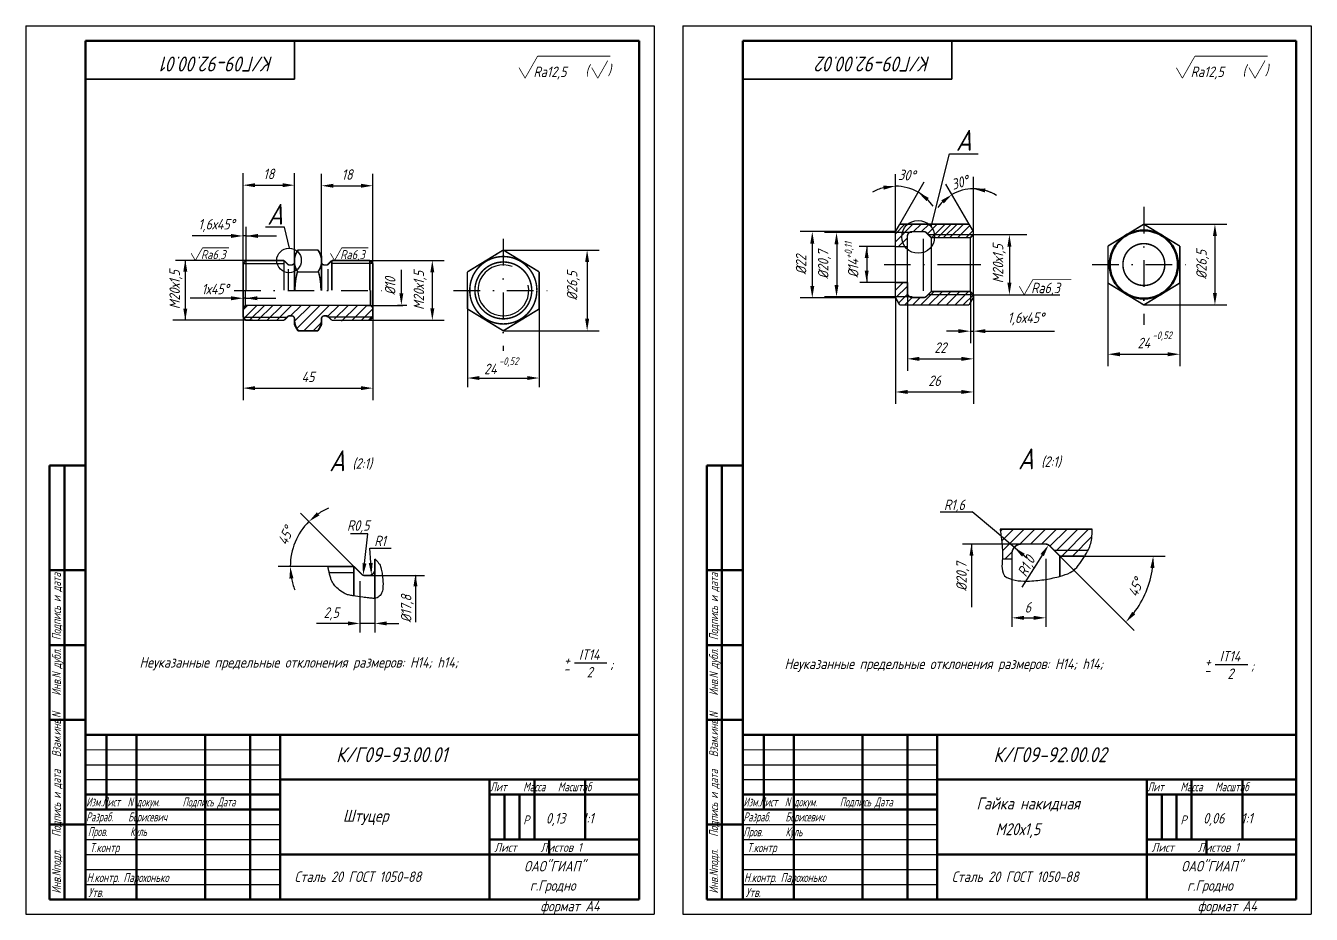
# Model space of a CAD drawing. Header units: inches. Extents: x 1474 to 3411, y 1027 to 1867.
# Drawn here: x 2091.1 to 2520.8, y 1072.8 to 1369.8 of the extents above; entities that cross this region are included whole.
import ezdxf

# ---------------------------------------------------------------- set-up
doc = ezdxf.new("R2010")
doc.units = ezdxf.units.IN
doc.header["$LTSCALE"] = 0.7
doc.header["$MEASUREMENT"] = 0
doc.linetypes.add('DASHDOT', pattern=[25.4, 12.7, -6.35, 0, -6.35])
doc.styles.add('ROMANC', font='romanc', dxfattribs={"width": 0.8, "oblique": 15, "height": 3.5})
doc.styles.get("Standard").update_dxf_attribs({"font": 'romand.shx', "width": 0.8, "oblique": 15, "height": 3.5})
doc.dimstyles.get("Standard").update_dxf_attribs({"dimtxt": 3.5, "dimasz": 4, "dimexe": 4, "dimexo": 0, "dimgap": 2, "dimtad": 1, "dimdec": 0, "dimdsep": 46, "dimtxsty": 'Standard', "dimcen": 0.09, "dimadec": 0, "dimazin": 0, "dimtfac": 1, "dimtdec": 0, "dimtmove": 0, "dimatfit": 3, "dimfxl": 0.18, "dimtolj": 1, "dimtzin": 0, "dimlwd": 25, "dimlwe": 25, "dimarcsym": 0})

# ---------------------------------------------------------------- blocks, each defined once
blk = doc.blocks.new('*D101')
at = {"color": 0, "lineweight": 25, "transparency": 16777216}
for p, q in [((2436.72, 1192.55), (2461.62, 1167.64)), ((2445.07, 1192.55), (2471.93, 1192.55))]:
    blk.add_line(p, q, dxfattribs=at)
blk.add_arc((2436.72, 1192.55), 31.22, 322.3469, 352.6531, dxfattribs=at)
for points in [[(2467.01, 1188.6), (2468.34, 1188.51), (2467.93, 1192.55)], [(2461.93, 1173.04), (2460.93, 1173.92), (2458.79, 1170.47)]]:
    blk.add_solid(points, dxfattribs=at)
at = {"layer": 'DEFPOINTS', "color": 0, "lineweight": 25, "transparency": 16777216}
for p in [(2433.3, 1195.96), (2436.72, 1192.55), (2436.72, 1192.55), (2445.07, 1192.55), (2463.75, 1176.94)]:
    blk.add_point(p, dxfattribs=at)
at = {"color": 0, "lineweight": 25, "transparency": 16777216, "insert": (2462.09, 1182.03), "char_height": 3.5, "attachment_point": 5, "rotation": 67.5}
blk.add_mtext('\\A1;45°', dxfattribs=at)
blk = doc.blocks.new('*D102')
at = {"color": 0, "lineweight": 25, "transparency": 16777216}
for p, q in [((2385.76, 1283.97), (2385.76, 1254.45)), ((2407.83, 1279.87), (2407.83, 1254.45)), ((2389.76, 1258.45), (2403.83, 1258.45))]:
    blk.add_line(p, q, dxfattribs=at)
for points in [[(2389.76, 1259.12), (2389.76, 1257.78), (2385.76, 1258.45)], [(2403.83, 1259.12), (2403.83, 1257.78), (2407.83, 1258.45)]]:
    blk.add_solid(points, dxfattribs=at)
at = {"layer": 'DEFPOINTS', "color": 0, "lineweight": 25, "transparency": 16777216}
for p in [(2385.76, 1283.97), (2407.83, 1279.87), (2407.83, 1258.45)]:
    blk.add_point(p, dxfattribs=at)
at = {"color": 0, "lineweight": 25, "transparency": 16777216, "insert": (2396.8, 1262.2), "char_height": 3.5, "attachment_point": 5}
blk.add_mtext('\\A1;22', dxfattribs=at)
blk = doc.blocks.new('*D103')
at = {"color": 0, "lineweight": 25, "transparency": 16777216}
for p, q in [((2381.85, 1278.82), (2381.85, 1243.38)), ((2407.83, 1278.97), (2407.83, 1243.38)), ((2385.85, 1247.38), (2403.83, 1247.38))]:
    blk.add_line(p, q, dxfattribs=at)
for points in [[(2385.85, 1248.05), (2385.85, 1246.72), (2381.85, 1247.38)], [(2403.83, 1248.05), (2403.83, 1246.72), (2407.83, 1247.38)]]:
    blk.add_solid(points, dxfattribs=at)
at = {"layer": 'DEFPOINTS', "color": 0, "lineweight": 25, "transparency": 16777216}
for p in [(2381.85, 1278.82), (2407.83, 1278.97), (2407.83, 1247.38)]:
    blk.add_point(p, dxfattribs=at)
at = {"color": 0, "lineweight": 25, "transparency": 16777216, "insert": (2394.84, 1251.13), "char_height": 3.5, "attachment_point": 5}
blk.add_mtext('\\A1;26', dxfattribs=at)
blk = doc.blocks.new('*D104')
at = {"color": 0, "lineweight": 25, "transparency": 16777216}
for p, q in [((2381.76, 1300.97), (2349.99, 1300.97)), ((2353.99, 1296.97), (2353.99, 1282.82)), ((2381.85, 1278.82), (2349.99, 1278.82))]:
    blk.add_line(p, q, dxfattribs=at)
for points in [[(2353.32, 1296.97), (2354.66, 1296.97), (2353.99, 1300.97)], [(2353.32, 1282.82), (2354.66, 1282.82), (2353.99, 1278.82)]]:
    blk.add_solid(points, dxfattribs=at)
at = {"layer": 'DEFPOINTS', "color": 0, "lineweight": 25, "transparency": 16777216}
for p in [(2381.76, 1300.97), (2353.99, 1278.82), (2381.85, 1278.82)]:
    blk.add_point(p, dxfattribs=at)
at = {"color": 0, "lineweight": 25, "transparency": 16777216, "insert": (2350.24, 1289.9), "char_height": 3.5, "attachment_point": 5, "rotation": 90}
blk.add_mtext('\\A1;%%C22', dxfattribs=at)
blk = doc.blocks.new('*D100')
at = {"color": 0, "lineweight": 25, "transparency": 16777216}
for p, q in [((2200.77, 1189.06), (2182.91, 1206.92)), ((2192.09, 1189.06), (2175.51, 1189.06))]:
    blk.add_line(p, q, dxfattribs=at)
for start, end in [(113.4062, 124.2031), (135, 180), (190.7969, 201.5938)]:
    blk.add_arc((2200.77, 1189.06), 21.26, start, end, dxfattribs=at)
for points in [[(2189.25, 1206.12), (2188.4, 1207.15), (2185.74, 1204.09)], [(2179.23, 1185.01), (2180.55, 1185.14), (2179.51, 1189.06)]]:
    blk.add_solid(points, dxfattribs=at)
at = {"layer": 'DEFPOINTS', "color": 0, "lineweight": 25, "transparency": 16777216}
for p in [(2180.24, 1194.56), (2192.09, 1189.06), (2200.77, 1189.06), (2200.77, 1189.06), (2203.48, 1186.35)]:
    blk.add_point(p, dxfattribs=at)
at = {"color": 0, "transparency": 16777216, "insert": (2177.97, 1199.33), "char_height": 3.5, "attachment_point": 5, "rotation": 65.7474}
blk.add_mtext('\\A1;45%%D', dxfattribs=at)
blk = doc.blocks.new('*D105')
at = {"color": 0, "lineweight": 25, "transparency": 16777216}
for p, q in [((2163.73, 1290.33), (2163.73, 1320.5)), ((2180.93, 1290.48), (2180.93, 1320.5)), ((2167.73, 1316.5), (2176.93, 1316.5))]:
    blk.add_line(p, q, dxfattribs=at)
for points in [[(2167.73, 1317.16), (2167.73, 1315.83), (2163.73, 1316.5)], [(2176.93, 1317.16), (2176.93, 1315.83), (2180.93, 1316.5)]]:
    blk.add_solid(points, dxfattribs=at)
at = {"layer": 'DEFPOINTS', "color": 0, "lineweight": 25, "transparency": 16777216}
for p in [(2180.93, 1316.5), (2163.73, 1290.33), (2180.93, 1290.48)]:
    blk.add_point(p, dxfattribs=at)
at = {"color": 0, "lineweight": 25, "transparency": 16777216, "insert": (2172.33, 1320.25), "char_height": 3.5, "attachment_point": 5}
blk.add_mtext('\\A1;18', dxfattribs=at)
blk = doc.blocks.new('*D127')
at = {"color": 0, "lineweight": 25, "transparency": 16777216}
for p, q in [((2163.74, 1272.33), (2163.74, 1244.67)), ((2207.12, 1272.86), (2207.12, 1244.67)), ((2167.74, 1248.67), (2203.12, 1248.67))]:
    blk.add_line(p, q, dxfattribs=at)
for points in [[(2167.74, 1249.33), (2167.74, 1248), (2163.74, 1248.67)], [(2203.12, 1249.33), (2203.12, 1248), (2207.12, 1248.67)]]:
    blk.add_solid(points, dxfattribs=at)
at = {"layer": 'DEFPOINTS', "color": 0, "lineweight": 25, "transparency": 16777216}
for p in [(2163.74, 1272.33), (2207.12, 1272.86), (2207.12, 1248.67)]:
    blk.add_point(p, dxfattribs=at)
at = {"color": 0, "lineweight": 25, "transparency": 16777216, "insert": (2185.43, 1252.42), "char_height": 3.5, "attachment_point": 5}
blk.add_mtext('\\A1;45', dxfattribs=at)
blk = doc.blocks.new('*D128')
at = {"color": 0, "lineweight": 25, "transparency": 16777216}
for p, q in [((2189.93, 1292.92), (2189.93, 1320.31)), ((2207.12, 1290.35), (2207.12, 1320.31)), ((2193.93, 1316.31), (2203.12, 1316.31))]:
    blk.add_line(p, q, dxfattribs=at)
for points in [[(2193.93, 1316.98), (2193.93, 1315.65), (2189.93, 1316.31)], [(2203.12, 1316.98), (2203.12, 1315.65), (2207.12, 1316.31)]]:
    blk.add_solid(points, dxfattribs=at)
at = {"layer": 'DEFPOINTS', "color": 0, "lineweight": 25, "transparency": 16777216}
for p in [(2207.12, 1316.31), (2189.93, 1292.92), (2207.12, 1290.35)]:
    blk.add_point(p, dxfattribs=at)
at = {"color": 0, "lineweight": 25, "transparency": 16777216, "insert": (2198.52, 1320.06), "char_height": 3.5, "attachment_point": 5}
blk.add_mtext('\\A1;18', dxfattribs=at)
blk = doc.blocks.new('*D129')
at = {"color": 0, "lineweight": 25, "transparency": 16777216}
for p, q in [((2206.15, 1291.33), (2230.99, 1291.33)), ((2226.99, 1287.33), (2226.99, 1275.33)), ((2205.6, 1271.33), (2230.99, 1271.33))]:
    blk.add_line(p, q, dxfattribs=at)
for points in [[(2226.32, 1287.33), (2227.66, 1287.33), (2226.99, 1291.33)], [(2226.32, 1275.33), (2227.66, 1275.33), (2226.99, 1271.33)]]:
    blk.add_solid(points, dxfattribs=at)
at = {"layer": 'DEFPOINTS', "color": 0, "lineweight": 25, "transparency": 16777216}
for p in [(2206.15, 1291.33), (2205.6, 1271.33), (2226.99, 1271.33)]:
    blk.add_point(p, dxfattribs=at)
at = {"color": 0, "lineweight": 25, "transparency": 16777216, "insert": (2222.91, 1281.33), "char_height": 3.5, "attachment_point": 5, "rotation": 90}
blk.add_mtext('\\A1;М20х1,5', dxfattribs=at)

msp = doc.modelspace()

# ---------------------------------------------------------------- linework, layer by layer
for p, q in [((2091.09, 1369.8), (2091.09, 1072.8)), ((2091.09, 1369.8), (2301.09, 1369.8)), ((2301.09, 1369.8), (2301.09, 1072.8)), ((2310.77, 1369.8), (2310.77, 1072.8)), ((2310.77, 1369.8), (2520.77, 1369.8)), ((2520.77, 1369.8), (2520.77, 1072.8)), ((2393.71, 1302.55), (2399.81, 1326.96)), ((2399.81, 1326.96), (2409.41, 1326.96)), ((2177.54, 1302.52), (2171.27, 1302.52)), ((2179.3, 1295.47), (2177.54, 1302.52)), ((2392.76, 1299.97), (2395.67, 1299.97)), ((2392.76, 1299.97), (2403.74, 1299.97)), ((2393.76, 1298.97), (2403.74, 1298.97)), ((2403.74, 1299.97), (2407.83, 1299.97)), ((2163.73, 1290.35), (2163.73, 1272.34)), ((2163.73, 1290.35), (2163.73, 1272.34)), ((2163.73, 1290.33), (2169.48, 1290.33)), ((2163.73, 1290.33), (2177.43, 1290.33)), ((2178.43, 1290.33), (2178.43, 1290.29)), ((2180.93, 1292.92), (2180.93, 1281.33)), ((2189.93, 1281.33), (2189.93, 1292.92)), ((2192.43, 1290.33), (2192.43, 1290.29)), ((2207.12, 1290.33), (2193.43, 1290.33)), ((2207.12, 1290.33), (2201.37, 1290.33)), ((2207.12, 1290.35), (2207.12, 1272.34)), ((2207.12, 1290.35), (2207.12, 1272.34)), ((2178.76, 1288.4), (2178.76, 1281.33)), ((2192.09, 1288.4), (2192.09, 1281.33)), ((2393.76, 1280.97), (2403.74, 1280.97)), ((2392.76, 1279.97), (2395.67, 1279.97)), ((2392.76, 1279.97), (2401.33, 1279.97)), ((2392.76, 1279.97), (2403.74, 1279.97)), ((2403.74, 1279.97), (2407.4, 1279.97)), ((2163.74, 1272.33), (2169.48, 1272.33)), ((2164.52, 1272.33), (2178.43, 1272.33)), ((2206.33, 1272.33), (2192.43, 1272.33)), ((2207.11, 1272.33), (2201.37, 1272.33)), ((2180.93, 1271.54), (2180.93, 1271.83)), ((2189.93, 1271.54), (2189.93, 1271.83)), ((2189.93, 1269.74), (2189.93, 1271.54)), ((2396.69, 1207.34), (2407.48, 1207.34)), ((2205.49, 1199.94), (2199.66, 1199.94)), ((2204.32, 1190.1), (2205.49, 1199.94)), ((2206.41, 1190.25), (2206.13, 1195.13)), ((2206.13, 1195.13), (2213.23, 1195.13)), ((2434.72, 1194.55), (2446.19, 1194.55)), ((2434.72, 1194.55), (2446.19, 1194.55)), ((2432.06, 1191.63), (2432.06, 1184.71)), ((2436.72, 1192.55), (2445.07, 1192.55)), ((2192.51, 1187.06), (2200.77, 1187.06)), ((2202.77, 1187.06), (2202.77, 1186.97)), ((2202.77, 1184.1), (2202.77, 1178.91)), ((2091.09, 1072.8), (2301.09, 1072.8)), ((2310.77, 1072.8), (2520.77, 1072.8))]:
    msp.add_line(p, q)
at = {"lineweight": 50}
for p, q in [((2111.09, 1364.8), (2111.09, 1077.8)), ((2111.09, 1364.8), (2296.09, 1364.8)), ((2296.09, 1364.8), (2296.09, 1077.8)), ((2330.77, 1364.8), (2330.77, 1077.8)), ((2330.77, 1364.8), (2515.77, 1364.8)), ((2515.77, 1364.8), (2515.77, 1077.8)), ((2099.09, 1222.8), (2099.09, 1077.8)), ((2099.09, 1222.8), (2111.09, 1222.8)), ((2104.09, 1222.8), (2104.09, 1077.8)), ((2318.77, 1222.8), (2318.77, 1077.8)), ((2318.77, 1222.8), (2330.77, 1222.8)), ((2323.77, 1222.8), (2323.77, 1077.8)), ((2099.09, 1187.8), (2111.09, 1187.8)), ((2318.77, 1187.8), (2330.77, 1187.8)), ((2099.09, 1162.8), (2111.09, 1162.8)), ((2318.77, 1162.8), (2330.77, 1162.8)), ((2099.09, 1137.8), (2111.09, 1137.8)), ((2318.77, 1137.8), (2330.77, 1137.8)), ((2111.09, 1132.8), (2296.09, 1132.8)), ((2118.09, 1132.8), (2118.09, 1107.8)), ((2128.09, 1132.8), (2128.09, 1077.8)), ((2151.09, 1132.8), (2151.09, 1077.8)), ((2166.09, 1132.8), (2166.09, 1077.8)), ((2176.09, 1132.8), (2176.09, 1077.8)), ((2330.77, 1132.8), (2515.77, 1132.8)), ((2337.77, 1132.8), (2337.77, 1107.8)), ((2347.77, 1132.8), (2347.77, 1077.8)), ((2370.77, 1132.8), (2370.77, 1077.8)), ((2385.77, 1132.8), (2385.77, 1077.8)), ((2395.77, 1132.8), (2395.77, 1077.8)), ((2246.09, 1117.8), (2246.09, 1077.8)), ((2261.09, 1117.8), (2261.09, 1097.8)), ((2278.09, 1117.8), (2278.09, 1097.8)), ((2465.77, 1117.8), (2465.77, 1077.8)), ((2480.77, 1117.8), (2480.77, 1097.8)), ((2497.77, 1117.8), (2497.77, 1097.8)), ((2111.09, 1112.8), (2176.09, 1112.8)), ((2246.09, 1112.8), (2296.09, 1112.8)), ((2251.09, 1112.8), (2251.09, 1097.8)), ((2256.09, 1112.8), (2256.09, 1097.8)), ((2330.77, 1112.8), (2395.77, 1112.8)), ((2465.77, 1112.8), (2515.77, 1112.8)), ((2470.77, 1112.8), (2470.77, 1097.8)), ((2475.77, 1112.8), (2475.77, 1097.8)), ((2111.09, 1107.8), (2176.09, 1107.8)), ((2330.77, 1107.8), (2395.77, 1107.8)), ((2099.09, 1102.8), (2111.09, 1102.8)), ((2318.77, 1102.8), (2330.77, 1102.8)), ((2246.09, 1097.8), (2296.09, 1097.8)), ((2266.09, 1097.8), (2266.09, 1092.8)), ((2465.77, 1097.8), (2515.77, 1097.8)), ((2485.77, 1097.8), (2485.77, 1092.8)), ((2099.09, 1077.8), (2296.09, 1077.8)), ((2318.77, 1077.8), (2515.77, 1077.8))]:
    msp.add_line(p, q, dxfattribs=at)
at = {"lineweight": 25}
for p, q in [((2381.76, 1300.97), (2381.76, 1320.18)), ((2407.83, 1300.97), (2407.83, 1319.3)), ((2383.21, 1303.47), (2391.37, 1317.61)), ((2406.39, 1303.47), (2398.67, 1316.84)), ((2464.81, 1303.47), (2492.57, 1303.47)), ((2387.31, 1300.72), (2358.09, 1300.72)), ((2391.09, 1298.6), (2391.09, 1281.14)), ((2407.83, 1299.97), (2425.74, 1299.97)), ((2488.57, 1299.47), (2488.57, 1280.47)), ((2250.72, 1294.83), (2282.73, 1294.83)), ((2362.14, 1296.97), (2362.14, 1282.97)), ((2381.76, 1295.97), (2369.66, 1295.97)), ((2372.17, 1295.97), (2372.17, 1283.97)), ((2419.87, 1295.97), (2419.87, 1283.87)), ((2278.73, 1290.83), (2278.73, 1271.83)), ((2216.64, 1280.36), (2216.64, 1288.19)), ((2381.76, 1283.97), (2369.92, 1283.97)), ((2406.83, 1280.97), (2406.83, 1263.71)), ((2452.81, 1283.79), (2452.81, 1255.99)), ((2476.81, 1283.79), (2476.81, 1255.99)), ((2205.12, 1276.33), (2217.18, 1276.33)), ((2215.35, 1276.36), (2218.49, 1276.36)), ((2387.34, 1279.17), (2358.09, 1279.17)), ((2407.83, 1279.87), (2436.68, 1279.87)), ((2407.83, 1278.97), (2407.83, 1263.71)), ((2464.81, 1276.47), (2492.57, 1276.47)), ((2250.72, 1267.83), (2282.73, 1267.83)), ((2402.83, 1267.71), (2398.83, 1267.71)), ((2406.83, 1267.71), (2407.83, 1267.71)), ((2411.83, 1267.71), (2434.9, 1267.71)), ((2456.81, 1259.99), (2472.81, 1259.99)), ((2274.53, 1156.81), (2285.36, 1156.81)), ((2488.7, 1156.32), (2499.53, 1156.32)), ((2111.09, 1122.8), (2176.09, 1122.8)), ((2330.77, 1122.8), (2395.77, 1122.8)), ((2111.09, 1117.8), (2176.09, 1117.8)), ((2330.77, 1117.8), (2395.77, 1117.8)), ((2111.09, 1102.8), (2176.09, 1102.8)), ((2330.77, 1102.8), (2395.77, 1102.8)), ((2111.09, 1097.8), (2176.09, 1097.8)), ((2330.77, 1097.8), (2395.77, 1097.8)), ((2111.09, 1092.8), (2176.09, 1092.8)), ((2330.77, 1092.8), (2395.77, 1092.8)), ((2111.09, 1087.8), (2176.09, 1087.8)), ((2330.77, 1087.8), (2395.77, 1087.8)), ((2111.09, 1082.8), (2176.09, 1082.8)), ((2330.77, 1082.8), (2395.77, 1082.8))]:
    msp.add_line(p, q, dxfattribs=at)
at = {"color": 0, "linetype": 'ByBlock'}
for p, q in [((2163.73, 1290.35), (2163.73, 1312.02)), ((2180.93, 1290.48), (2180.93, 1312.02)), ((2163.73, 1290.35), (2163.73, 1302.54)), ((2164.73, 1291.33), (2164.73, 1302.54)), ((2155.73, 1299.54), (2146.73, 1299.54)), ((2159.73, 1299.54), (2155.73, 1299.54)), ((2164.73, 1299.54), (2163.73, 1299.54)), ((2164.73, 1299.54), (2174.93, 1299.54)), ((2407.83, 1299.97), (2419.98, 1299.97)), ((2381.76, 1295.97), (2370.66, 1295.97)), ((2164.71, 1291.33), (2141.17, 1291.33)), ((2144.42, 1291.33), (2144.42, 1271.34)), ((2238.72, 1281.33), (2238.72, 1249.04)), ((2262.72, 1281.33), (2262.72, 1249.04)), ((2381.76, 1283.97), (2370.66, 1283.97)), ((2452.81, 1283.79), (2452.81, 1259.73)), ((2476.81, 1283.79), (2476.81, 1259.73)), ((2155.73, 1278.71), (2146.09, 1278.71)), ((2159.73, 1278.71), (2155.73, 1278.71)), ((2164.52, 1278.71), (2163.73, 1278.71)), ((2164.52, 1278.71), (2174.72, 1278.71)), ((2407.83, 1279.97), (2407.83, 1266.23)), ((2166.93, 1271.34), (2140.28, 1271.34)), ((2242.72, 1252.04), (2258.72, 1252.04)), ((2414.86, 1201.06), (2407.48, 1207.34)), ((2425.71, 1191.82), (2414.86, 1201.06)), ((2423.92, 1196.55), (2404.2, 1196.55)), ((2407.2, 1196.55), (2407.2, 1176.71)), ((2407.2, 1196.55), (2407.2, 1184.71)), ((2424.52, 1192.83), (2423.92, 1193.35)), ((2430.81, 1192.86), (2428.66, 1189.48)), ((2205.77, 1186.06), (2224.35, 1186.06)), ((2221.35, 1186.06), (2221.35, 1178.41)), ((2428.66, 1189.48), (2423.98, 1182.12)), ((2420.72, 1184.71), (2420.72, 1168.89)), ((2432.03, 1184.74), (2432.03, 1168.89)), ((2202.77, 1178.91), (2202.77, 1167.02)), ((2207.77, 1178.41), (2207.77, 1167.02)), ((2221.35, 1178.41), (2221.35, 1170.41)), ((2407.2, 1176.71), (2407.2, 1175.5)), ((2194.77, 1170.02), (2188.27, 1170.02)), ((2198.77, 1170.02), (2194.77, 1170.02)), ((2207.77, 1170.02), (2202.77, 1170.02)), ((2211.77, 1170.02), (2215.77, 1170.02)), ((2424.72, 1171.89), (2428.03, 1171.89))]:
    msp.add_line(p, q, dxfattribs=at)
at = {"linetype": 'DASHDOT'}
for p, q in [((2464.81, 1309.27), (2464.81, 1269.81)), ((2250.72, 1298.53), (2250.72, 1261.18)), ((2377.97, 1289.97), (2403.74, 1289.97)), ((2403.74, 1289.97), (2410.3, 1289.97)), ((2447.53, 1289.97), (2479.67, 1289.97)), ((2160.77, 1281.33), (2210.87, 1281.33)), ((2234.07, 1281.33), (2267.61, 1281.33))]:
    msp.add_line(p, q, dxfattribs=at)
at = {"color": 0}
for p, q in [((2381.76, 1300.28), (2384.95, 1303.47)), ((2381.76, 1297.59), (2387.65, 1303.47)), ((2387.84, 1300.97), (2390.34, 1303.47)), ((2390.54, 1300.97), (2393.04, 1303.47)), ((2392.5, 1300.24), (2395.73, 1303.47)), ((2393.92, 1298.97), (2398.42, 1303.47)), ((2395.91, 1298.97), (2400.41, 1303.47)), ((2397.9, 1298.97), (2402.4, 1303.47)), ((2399.99, 1298.97), (2404.49, 1303.47)), ((2402.69, 1298.97), (2406.68, 1302.97)), ((2382.84, 1295.97), (2385.76, 1298.89)), ((2405.38, 1298.97), (2407.67, 1301.26)), ((2381.76, 1281.42), (2384.31, 1283.97)), ((2381.85, 1278.82), (2385.76, 1282.73)), ((2390.28, 1276.47), (2394.78, 1280.97)), ((2392.98, 1276.47), (2397.48, 1280.97)), ((2395.78, 1276.47), (2400.28, 1280.97)), ((2398.82, 1276.47), (2403.32, 1280.97)), ((2401.74, 1276.47), (2406.24, 1280.97)), ((2163.73, 1274.85), (2165.2, 1276.33)), ((2164.52, 1272.51), (2168.35, 1276.33)), ((2165.89, 1271.33), (2170.89, 1276.33)), ((2168.69, 1271.33), (2173.69, 1276.33)), ((2171.83, 1271.33), (2176.83, 1276.33)), ((2174.97, 1271.33), (2179.97, 1276.33)), ((2179.62, 1272.83), (2183.12, 1276.33)), ((2180.95, 1271.02), (2186.26, 1276.33)), ((2181.69, 1268.62), (2189.4, 1276.33)), ((2184.05, 1267.83), (2192.55, 1276.33)), ((2191.69, 1272.33), (2195.69, 1276.33)), ((2194.33, 1271.83), (2198.83, 1276.33)), ((2196.67, 1271.02), (2201.98, 1276.33)), ((2200.11, 1271.32), (2205.12, 1276.33)), ((2382.84, 1277.11), (2385.83, 1280.11)), ((2384.89, 1276.47), (2387.39, 1278.97)), ((2387.59, 1276.47), (2390.09, 1278.97)), ((2404.43, 1276.47), (2407.83, 1279.87)), ((2203.22, 1271.32), (2207.12, 1275.22)), ((2205.59, 1271.32), (2207.12, 1272.86)), ((2187.19, 1267.83), (2189.87, 1270.51)), ((2416.89, 1200.83), (2417.6, 1201.55)), ((2417.3, 1197.65), (2421.19, 1201.55)), ((2419.96, 1196.72), (2424.79, 1201.55)), ((2423.38, 1196.55), (2428.38, 1201.55)), ((2426.97, 1196.55), (2431.97, 1201.55)), ((2430.56, 1196.55), (2435.56, 1201.55)), ((2433.44, 1195.83), (2439.15, 1201.55)), ((2435.75, 1194.55), (2442.75, 1201.55)), ((2437.34, 1192.55), (2446.34, 1201.55)), ((2440.93, 1192.55), (2447.47, 1199.08)), ((2417.54, 1194.3), (2419.79, 1196.55)), ((2418.38, 1191.55), (2420.77, 1193.94))]:
    msp.add_line(p, q, dxfattribs=at)
at = {"linetype": 'Continuous'}
msp.add_line((2189.93, 1292.92), (2189.93, 1281.33), dxfattribs=at)
at = {"lineweight": 15}
for p, q in [((2111.09, 1127.8), (2176.09, 1127.8)), ((2330.77, 1127.8), (2395.77, 1127.8))]:
    msp.add_line(p, q, dxfattribs=at)
at = {"color": 1, "lineweight": 50}
for p, q in [((2176.09, 1117.8), (2296.09, 1117.8)), ((2395.77, 1117.8), (2515.77, 1117.8)), ((2176.09, 1092.8), (2296.09, 1092.8)), ((2395.77, 1092.8), (2515.77, 1092.8))]:
    msp.add_line(p, q, dxfattribs=at)
for points, const_width in [([(2180.94, 1351.92), (2180.94, 1364.92)], 0.5), ([(2400.63, 1351.92), (2400.63, 1364.92)], 0.5), ([(2258.01, 1352.27), (2262.17, 1359.61)], 0.25), ([(2262.17, 1359.61), (2286.53, 1359.61)], 0.3), ([(2282.3, 1352.27), (2285.64, 1358.16)], 0.25), ([(2477.69, 1352.27), (2481.86, 1359.61)], 0.25), ([(2481.86, 1359.61), (2506.22, 1359.61)], 0.3), ([(2501.99, 1352.27), (2505.33, 1358.16)], 0.25), ([(2255.97, 1355.77), (2258.01, 1352.27)], 0.25), ([(2280.27, 1355.77), (2282.3, 1352.27)], 0.25), ([(2475.66, 1355.77), (2477.69, 1352.27)], 0.25), ([(2499.95, 1355.77), (2501.99, 1352.27)], 0.25), ([(2110.94, 1351.92), (2180.94, 1351.92)], 0.5), ([(2330.63, 1351.92), (2400.63, 1351.92)], 0.5), ([(2381.76, 1300.97), (2383.21, 1303.47)], 0.5), ([(2383.21, 1303.47), (2403.74, 1303.47)], 0.5), ([(2403.74, 1303.47), (2406.39, 1303.47)], 0.5), ([(2407.83, 1300.97), (2406.39, 1303.47)], 0.5), ([(2452.81, 1296.16), (2464.81, 1303.47)], 0.5), ([(2464.81, 1303.47), (2476.81, 1296.16)], 0.5), ([(2381.76, 1300.97), (2381.76, 1289.97)], 0.5), ([(2385.76, 1299.37), (2385.76, 1280.57)], 0.5), ([(2385.76, 1298.47), (2385.76, 1281.47)], 0.5), ([(2387.36, 1300.97), (2391.35, 1300.97)], 0.5), ([(2392.05, 1300.68), (2393.76, 1298.97)], 0.5), ([(2393.76, 1298.97), (2406.83, 1298.97)], 0.5), ([(2393.76, 1298.97), (2393.76, 1280.77)], 0.5), ([(2403.74, 1298.97), (2406.83, 1298.97)], 0.5), ([(2407.83, 1299.97), (2406.83, 1298.97)], 0.5), ([(2406.83, 1298.97), (2406.83, 1280.97)], 0.5), ([(2407.83, 1300.97), (2407.83, 1289.97)], 0.5), ([(2146.38, 1293.74), (2147.78, 1291.33)], 0.25), ([(2147.78, 1291.33), (2150.19, 1295.57)], 0.25), ([(2150.19, 1295.57), (2159.06, 1295.57)], 0.3), ([(2180.93, 1292.92), (2182.03, 1294.83)], 0.5), ([(2182.03, 1294.83), (2188.82, 1294.83)], 0.5), ([(2189.93, 1292.92), (2188.82, 1294.83)], 0.5), ([(2192.92, 1293.74), (2194.32, 1291.33)], 0.25), ([(2194.32, 1291.33), (2196.73, 1295.57)], 0.25), ([(2196.73, 1295.57), (2205.6, 1295.57)], 0.3), ([(2238.72, 1287.51), (2250.72, 1294.83)], 0.5), ([(2250.72, 1294.83), (2262.72, 1287.51)], 0.5), ([(2381.76, 1295.97), (2385.76, 1295.97)], 0.5), ([(2452.81, 1296.16), (2452.81, 1283.79)], 0.5), ([(2476.81, 1296.16), (2476.81, 1283.79)], 0.5), ([(2164.71, 1291.33), (2163.73, 1290.35)], 0.5), ([(2163.73, 1290.35), (2163.73, 1272.34)], 0.5), ([(2164.71, 1291.33), (2169.48, 1291.33)], 0.5), ([(2164.73, 1291.33), (2177.43, 1291.33)], 0.5), ([(2178.78, 1289.98), (2177.43, 1291.33)], 0.5), ([(2177.43, 1291.33), (2177.43, 1281.33)], 0.5), ([(2179.13, 1289.83), (2179.93, 1289.83)], 0.5), ([(2180.93, 1281.33), (2180.93, 1292.92)], 0.5), ([(2189.93, 1292.92), (2189.93, 1281.33)], 0.5), ([(2191.72, 1289.83), (2190.93, 1289.83)], 0.5), ([(2192.07, 1289.98), (2193.43, 1291.33)], 0.5), ([(2193.43, 1291.33), (2193.43, 1281.33)], 0.5), ([(2206.12, 1291.33), (2193.43, 1291.33)], 0.5), ([(2206.15, 1291.33), (2201.37, 1291.33)], 0.5), ([(2206.15, 1291.33), (2207.12, 1290.35)], 0.5), ([(2207.12, 1290.35), (2207.12, 1272.34)], 0.5), ([(2381.76, 1289.97), (2381.76, 1278.97)], 0.5), ([(2407.83, 1289.97), (2407.83, 1278.97)], 0.5), ([(2181.88, 1287.51), (2188.98, 1287.51)], 0.5), ([(2238.72, 1287.51), (2238.72, 1275.14)], 0.5), ([(2262.72, 1287.51), (2262.72, 1275.14)], 0.5), ([(2424.83, 1279.87), (2427.76, 1285.04)], 0.25), ([(2427.76, 1285.04), (2440.53, 1285.04)], 0.3), ([(2381.76, 1283.97), (2385.76, 1283.97)], 0.5), ([(2392.05, 1279.27), (2393.76, 1280.97)], 0.5), ([(2393.76, 1280.97), (2406.83, 1280.97)], 0.5), ([(2403.74, 1280.97), (2406.83, 1280.97)], 0.5), ([(2407.83, 1279.97), (2406.83, 1280.97)], 0.5), ([(2423.15, 1282.74), (2424.82, 1279.87)], 0.25), ([(2452.81, 1283.79), (2464.81, 1276.47)], 0.5), ([(2476.81, 1283.79), (2464.81, 1276.47)], 0.5), ([(2164.61, 1276.34), (2163.78, 1275.51)], 0.5), ([(2164.52, 1276.33), (2206.33, 1276.33)], 0.5), ([(2206.29, 1276.37), (2207.12, 1275.53)], 0.5), ([(2381.76, 1278.97), (2383.21, 1276.47)], 0.5), ([(2383.21, 1276.47), (2403.74, 1276.47)], 0.5), ([(2387.36, 1278.97), (2391.35, 1278.97)], 0.5), ([(2403.74, 1276.47), (2406.39, 1276.47)], 0.5), ([(2407.83, 1278.97), (2406.39, 1276.47)], 0.5), ([(2164.73, 1271.34), (2163.73, 1272.34)], 0.5), ([(2178.78, 1272.68), (2177.43, 1271.33)], 0.5), ([(2179.13, 1272.83), (2179.93, 1272.83)], 0.5), ([(2180.93, 1269.74), (2180.93, 1271.83)], 0.5), ([(2189.93, 1269.74), (2189.93, 1271.83)], 0.5), ([(2191.72, 1272.83), (2190.93, 1272.83)], 0.5), ([(2192.07, 1272.68), (2193.43, 1271.33)], 0.5), ([(2206.12, 1271.34), (2207.12, 1272.34)], 0.5), ([(2250.72, 1267.83), (2238.72, 1275.14)], 0.5), ([(2262.72, 1275.14), (2250.72, 1267.83)], 0.5), ([(2164.52, 1271.33), (2177.43, 1271.33)], 0.5), ([(2164.73, 1271.33), (2169.48, 1271.33)], 0.5), ([(2180.93, 1269.74), (2182.03, 1267.83)], 0.5), ([(2182.03, 1267.83), (2188.82, 1267.83)], 0.5), ([(2189.93, 1269.74), (2188.82, 1267.83)], 0.5), ([(2189.93, 1271.54), (2189.93, 1269.74)], 0.5), ([(2206.33, 1271.33), (2193.43, 1271.33)], 0.5), ([(2206.12, 1271.33), (2201.37, 1271.33)], 0.5), ([(2416.77, 1201.55), (2447.57, 1201.55)], 0.5), ([(2423.92, 1196.55), (2431.89, 1196.55)], 0.5), ([(2433.3, 1195.96), (2436.72, 1192.55)], 0.5), ([(2207.77, 1191.57), (2207.77, 1178.41)], 0.5), ([(2417.51, 1191.55), (2420.72, 1191.55)], 0.5), ([(2420.72, 1193.35), (2420.72, 1184.71)], 0.5), ([(2420.72, 1191.55), (2420.72, 1184.71)], 0.5), ([(2436.72, 1192.55), (2445.07, 1192.55)], 0.5), ([(2436.72, 1192.55), (2436.72, 1185.75)], 0.5), ([(2192.09, 1189.06), (2200.77, 1189.06)], 0.5), ([(2203.48, 1186.35), (2200.77, 1189.06)], 0.5), ([(2200.77, 1189.06), (2200.77, 1179.21)], 0.5), ([(2204.18, 1186.06), (2205.77, 1186.06)], 0.5)]:
    msp.add_lwpolyline(points, dxfattribs=dict(const_width=const_width))
at = {"const_width": 0.5}
for points in [[(2387.36, 1300.97, 0.414214), (2385.76, 1299.37, 0.414214)], [(2392.05, 1300.68, 0.198912), (2391.35, 1300.97, 0.198912)], [(2182.17, 1294.83, 0.337742), (2182.08, 1287.51, 0.337742)], [(2188.77, 1287.51, 0.337742), (2188.68, 1294.83, 0.337742)], [(2457.81, 1289.97, -1), (2471.81, 1289.97, -1)], [(2178.78, 1289.98, 0.198912), (2179.13, 1289.83, 0.198912)], [(2179.93, 1289.83, 0.414214), (2180.93, 1290.83, 0.414214)], [(2190.93, 1289.83, -0.414214), (2189.93, 1290.83, -0.414214)], [(2192.07, 1289.98, -0.198912), (2191.72, 1289.83, -0.198912)], [(2239.51, 1281.45, -1), (2261.93, 1281.45, -1)], [(2457.81, 1289.97, 1), (2471.81, 1289.97, 1)], [(2181.88, 1287.51, 0.065251), (2181.07, 1281.33, 0.065251)], [(2189.79, 1281.33, 0.065251), (2188.98, 1287.51, 0.065251)], [(2239.51, 1281.33, 1), (2261.93, 1281.33, 1)], [(2385.76, 1280.57, 0.414214), (2387.36, 1278.97, 0.414214)], [(2391.35, 1278.97, 0.198912), (2392.05, 1279.27, 0.198912)], [(2179.13, 1272.83, 0.198912), (2178.78, 1272.68, 0.198912)], [(2180.93, 1271.83, 0.414214), (2179.93, 1272.83, 0.414214)], [(2189.93, 1271.83, -0.414214), (2190.93, 1272.83, -0.414214)], [(2191.72, 1272.83, -0.198912), (2192.07, 1272.68, -0.198912)], [(2423.92, 1196.55, 0.414214), (2420.72, 1193.35, 0.414214)], [(2433.3, 1195.96, 0.198912), (2431.89, 1196.55, 0.198912)], [(2203.48, 1186.35, 0.198912), (2204.18, 1186.06, 0.198912)], [(2205.77, 1186.06, 0.414214), (2207.77, 1188.06, 0.414214)]]:
    msp.add_lwpolyline(points, format="xyb", dxfattribs=at)
at = {"linetype": 'Continuous', "const_width": 0.5}
for points in [[(2164.73, 1291.33), (2164.73, 1281.34)], [(2206.12, 1291.33), (2206.12, 1281.34)], [(2164.52, 1281.33), (2164.52, 1276.33)], [(2206.33, 1281.33), (2206.33, 1276.33)]]:
    msp.add_lwpolyline(points, dxfattribs=at)
for points in [[(2241.22, 1281.33, -1), (2260.22, 1281.33, -1)], [(2241.22, 1281.33, 1), (2260.22, 1281.33, 1)]]:
    msp.add_lwpolyline(points, format="xyb", dxfattribs=at)
for points in [[(2416.77, 1201.55, -0.002335), (2416.9, 1200.74, -0.012135), (2417.36, 1197.15, -0.047304), (2417.41, 1189.99, 0.1054), (2417.81, 1186.77, 0.19608), (2419.03, 1185.38, 0.090842), (2422.77, 1184.29, 0.037429), (2426.64, 1184.19, 0.026758), (2432.03, 1184.74, 0.028786), (2436.93, 1185.81, 0.042114), (2440.15, 1187, 0.112733), (2442.38, 1188.74, 0.047811), (2446.02, 1194.22, 0.088406), (2447.38, 1198.39, 0.039853), (2447.57, 1201.55)], [(2207.77, 1191.57, -0.04578), (2209.05, 1190.21, -0.102753), (2209.8, 1188.66, -0.021631), (2210.19, 1186.84, -0.020194), (2210.44, 1184.86, -0.041448), (2210.45, 1181.74, -0.080409), (2210.06, 1180.17, -0.151734), (2208.91, 1178.81, -0.158776), (2207.27, 1178.39, -0.010795), (2205.78, 1178.52, -0.007743), (2203.72, 1178.77, -0.005794), (2200.47, 1179.26, -0.012898), (2199.02, 1179.53, -0.076767), (2197.48, 1180.12, -0.051089), (2195.47, 1181.56, -0.043229), (2194.14, 1182.95, -0.062038), (2193.44, 1184.1, -0.033941), (2193.04, 1185.16, -0.013605), (2192.3, 1187.9, -0.027433), (2192.09, 1189.06, -0.018174)]]:
    msp.add_lwpolyline(points, format="xyb")
for centre, radius in [((2389.38, 1299.23), 5.5), ((2179.1, 1291.36), 4.11)]:
    msp.add_circle(centre, radius)
at = {"lineweight": 50}
msp.add_circle((2464.81, 1289.97), 11.39, dxfattribs=at)
at = {"lineweight": 25}
for centre, radius, start, end in [((2381.76, 1300.97), 15.21, 105.1104, 120.2207), ((2381.76, 1300.97), 15.21, 60, 90), ((2407.83, 1300.97), 14.33, 90, 120), ((2407.83, 1300.97), 14.33, 57.5759, 90), ((2381.76, 1300.97), 15.21, 34.0854, 60), ((2381.76, 1300.97), 15.21, 37.3291, 44.8896), ((2407.83, 1300.97), 14.33, 136.049, 145.7932), ((2407.83, 1300.97), 14.33, 58.8355, 73.951)]:
    msp.add_arc(centre, radius, start, end, dxfattribs=at)
for centre, radius, start, end in [((2250.72, 1281.33), 8.5, 69.4898, 11.8307), ((2186.93, 1271.54), 6, 180, 218.2595), ((2183.93, 1271.54), 6.03, 321.9873, 0)]:
    msp.add_arc(centre, radius, start, end)
for points in [[(2377.71, 1316.32), (2377.88, 1315), (2381.76, 1316.18)], [(2411.7, 1314.08), (2411.88, 1315.4), (2407.83, 1315.3)], [(2392.13, 1311.18), (2392.95, 1312.24), (2389.37, 1314.15)], [(2397.11, 1311.44), (2397.93, 1310.39), (2400.67, 1313.38)], [(2487.9, 1299.47), (2489.23, 1299.47), (2488.57, 1303.47)], [(2361.42, 1296.72), (2362.75, 1296.72), (2362.09, 1300.72)], [(2419.2, 1295.97), (2420.54, 1295.97), (2419.87, 1299.97)], [(2278.07, 1290.83), (2279.4, 1290.83), (2278.73, 1294.83)], [(2371.51, 1292.14), (2372.84, 1292.14), (2372.17, 1296.14)], [(2371.51, 1287.95), (2372.84, 1287.95), (2372.17, 1283.95)], [(2361.42, 1283.17), (2362.75, 1283.17), (2362.09, 1279.17)], [(2419.2, 1283.87), (2420.54, 1283.87), (2419.87, 1279.87)], [(2487.9, 1280.47), (2489.23, 1280.47), (2488.57, 1276.47)], [(2215.98, 1280.36), (2217.31, 1280.36), (2216.64, 1276.36)], [(2278.07, 1271.83), (2279.4, 1271.83), (2278.73, 1267.83)], [(2402.83, 1268.38), (2402.83, 1267.05), (2406.83, 1267.71)], [(2411.83, 1268.38), (2411.83, 1267.05), (2407.83, 1267.71)], [(2456.81, 1260.66), (2456.81, 1259.32), (2452.81, 1259.99)], [(2472.81, 1260.66), (2472.81, 1259.32), (2476.81, 1259.99)]]:
    msp.add_solid(points, dxfattribs=at)
at = {"color": 0, "linetype": 'ByBlock'}
for points in [[(2159.73, 1300.2), (2159.73, 1298.87), (2163.73, 1299.54)], [(2168.73, 1300.2), (2168.73, 1298.87), (2164.73, 1299.54)], [(2143.76, 1287.57), (2145.09, 1287.57), (2144.42, 1291.57)], [(2159.73, 1279.37), (2159.73, 1278.04), (2163.73, 1278.71)], [(2168.52, 1279.37), (2168.52, 1278.04), (2164.52, 1278.71)], [(2143.76, 1275.27), (2145.09, 1275.27), (2144.42, 1271.27)], [(2242.72, 1252.71), (2242.72, 1251.38), (2238.72, 1252.04)], [(2258.72, 1252.71), (2258.72, 1251.38), (2262.72, 1252.04)], [(2406.53, 1192.66), (2407.86, 1192.66), (2407.2, 1196.66)], [(2424.09, 1192.32), (2424.96, 1193.33), (2421.48, 1195.42)], [(2431.37, 1192.5), (2430.25, 1193.22), (2432.96, 1196.23)], [(2220.68, 1182.39), (2222.02, 1182.39), (2221.35, 1186.39)], [(2198.77, 1170.69), (2198.77, 1169.36), (2202.77, 1170.02)], [(2211.77, 1170.69), (2211.77, 1169.36), (2207.77, 1170.02)], [(2424.72, 1172.55), (2424.72, 1171.22), (2420.72, 1171.89)], [(2428.03, 1172.55), (2428.03, 1171.22), (2432.03, 1171.89)]]:
    msp.add_solid(points, dxfattribs=at)
for points in [[(2207.07, 1190.28), (2205.74, 1190.21), (2206.63, 1186.25)], [(2204.98, 1190.02), (2203.65, 1190.18), (2203.84, 1186.12)]]:
    msp.add_solid(points)
at = {"layer": 'DEFPOINTS', "color": 0, "linetype": 'ByBlock'}
for p in [(2180.93, 1309.02), (2189.93, 1308.72), (2383.21, 1303.47), (2383.21, 1303.47), (2406.39, 1303.47), (2163.73, 1299.54), (2381.76, 1300.97), (2381.76, 1300.97), (2381.76, 1300.97), (2381.76, 1300.97), (2381.76, 1300.97), (2387.36, 1300.97), (2407.83, 1300.97), (2407.83, 1300.97), (2407.83, 1299.97), (2381.76, 1296.97), (2163.73, 1290.35), (2163.73, 1290.35), (2164.71, 1291.33), (2164.73, 1291.33), (2180.93, 1290.48), (2189.93, 1290.48), (2189.93, 1290.48), (2206.12, 1291.33), (2206.15, 1291.33), (2207.12, 1290.35), (2207.12, 1290.35), (2381.76, 1289.97), (2381.76, 1289.97), (2407.83, 1289.97), (2164.52, 1281.33), (2206.33, 1281.33), (2238.72, 1281.33), (2262.72, 1281.33), (2373.66, 1282.97), (2381.76, 1282.97), (2406.83, 1280.97), (2407.83, 1280.97), (2452.81, 1283.79), (2476.81, 1283.79), (2163.73, 1278.71), (2164.52, 1276.31), (2164.52, 1276.31), (2206.33, 1277.33), (2206.33, 1277.33), (2207.12, 1276.53), (2381.76, 1278.97), (2385.76, 1277.55), (2387.36, 1278.97), (2407.83, 1279.97), (2144.42, 1272.33), (2163.73, 1275.51), (2163.73, 1272.34), (2163.74, 1272.33), (2207.11, 1272.33), (2207.12, 1272.34), (2381.76, 1273.55), (2407.83, 1273.55), (2407.83, 1273.55), (2407.83, 1260.67), (2476.81, 1262.73), (2262.72, 1252.04), (2381.76, 1252.04), (2205.93, 1244.08), (2421.48, 1195.42), (2423.92, 1196.55), (2431.89, 1194.55), (2432.96, 1196.23), (2423.92, 1193.35), (2205.77, 1186.06), (2407.2, 1184.71), (2420.72, 1184.71), (2420.72, 1184.71), (2432.03, 1184.74), (2202.77, 1178.91), (2207.77, 1178.41), (2207.77, 1178.41), (2221.35, 1178.41), (2426.31, 1174.55), (2426.31, 1174.55), (2202.77, 1170.02), (2432.03, 1171.89)]:
    msp.add_point(p, dxfattribs=at)

# ---------------------------------------------------------------- texts
at = {"style": 'ROMANC', "oblique": 15, "width": 0.8}
for s, p in [('(', (2278.12, 1353.1)), (')', (2285.61, 1353.24)), ('(', (2497.8, 1353.1)), (')', (2505.3, 1353.24))]:
    msp.add_text(s, height=3.5, dxfattribs=at).set_placement(p)
at = {"lineweight": 35, "char_height": 5, "width": 116.2188, "attachment_point": 1, "rotation": 180}
for s, insert in [('К/Г09-92.00.01 ', (2173.82, 1354.5)), ('К/Г09-92.00.02 ', (2393.5, 1354.5))]:
    msp.add_mtext(s, dxfattribs=dict(at, insert=insert))
at = {"lineweight": 25, "attachment_point": 1}
for s, insert, char_height, width in [('Ra12,5', (2260.8, 1356.15), 3.5, 29.1251), ('Ra12,5', (2480.48, 1356.15), 3.5, 29.1251), ('Ra6,3', (2149.67, 1294.8), 3, 13.689), ('Ra6,3', (2196.21, 1294.8), 3, 13.689), ('Ra6,3', (2427.14, 1283.9), 3.5, 29.1251), ('-0,52', (2467.7, 1267.6), 2.5, 14.2705), ('-0,52', (2249.28, 1258.94), 2.5, 14.2705), ('(2:1)', (2200.28, 1225.21), 3.5, 42.5298), ('(2:1)', (2430.5, 1225.85), 3.5, 42.5298), ('R1,6', (2397.99, 1211.41), 3.5, 34.7971), ('R0,5', (2198.47, 1204.49), 3.5, 34.7971), ('R1', (2207.58, 1199.33), 3.5, 34.7971), ('2,5', (2190.67, 1175.38), 3.5, 34.7971), ('6', (2425, 1177.14), 3.5, 13.6843), ('IT14', (2275.98, 1161.34), 3.5, 19.7907), ('IT14', (2490.15, 1160.84), 3.5, 19.7907), (' Неуказанные предельные отклонения размеров: H14; h14; ', (2127.27, 1158.75), 3.5, 158.004), ('+', (2271.03, 1159.52), 3.5, 4.3989), (';', (2286.41, 1158.18), 3.5, 9.0235), ('Неуказанные предельные отклонения размеров: H14; h14; ', (2344.71, 1158.26), 3.5, 158.004), ('+', (2485.2, 1159.02), 3.5, 4.3989), (';', (2500.59, 1157.69), 3.5, 9.0235), ('-', (2270.8, 1156.59), 3.5, 6.6548), ('2', (2278.59, 1155.46), 3.5, 17.1446), ('-', (2484.98, 1156.09), 3.5, 6.6548), ('2', (2492.76, 1154.97), 3.5, 17.1446), ('{\\W0.7;Лит    Масса   Масштаб}', (2246.29, 1116.91), 3, 48.3624), ('{\\W0.7;Лит    Масса   Масштаб}', (2465.97, 1116.91), 3, 48.3624), ('{\\W0.6; Изм.Лист  N докум.      Подпись Дата\\P Разраб.    Борисевич}', (2110.01, 1111.85), 3, 75.9719), ('{\\W0.6; Изм.Лист  N докум.      Подпись Дата\\P Разраб.    Борисевич\\P Пров.      Куль}', (2329.69, 1111.85), 3, 75.9719), ('Р', (2257.37, 1105.84), 3, 4.7355), ('0,13   1:1', (2264.94, 1106.63), 3.5, 30.5998), ('Р', (2477.05, 1105.84), 3, 4.7355), ('0,06   1:1', (2484.62, 1106.63), 3.5, 30.5998), ('{\\W0.6; \\P \\P Пров.      Куль}', (2110.62, 1111.94), 3, 75.9719), ('{\\W0.7;Т.контр}', (2112.52, 1096.59), 3, 65.7648), ('Лист     Листов 1', (2247.7, 1096.67), 3, 49.4707), ('{\\W0.7;Т.контр}', (2332.21, 1096.59), 3, 65.7648), ('Лист     Листов 1', (2467.38, 1096.67), 3, 49.4707), ('Сталь 20 ГОСТ 1050-88', (2180.94, 1087.11), 3.5, 67.3789), ('Сталь 20 ГОСТ 1050-88', (2400.62, 1087.11), 3.5, 67.3789), ('{\\W0.7; Н.контр. Парохонько}', (2110.07, 1086.58), 3, 40.546), ('г.Гродно', (2259.59, 1084.18), 3.5, 35.0627), ('{\\W0.7; Н.контр. Парохонько}', (2329.76, 1086.58), 3, 40.546), ('г.Гродно', (2479.27, 1084.18), 3.5, 35.0627), ('{\\W0.7;Утв.     }', (2112.01, 1081.59), 3, 39.2217), ('{\\W0.7;Утв.     }', (2331.69, 1081.59), 3, 39.2217), ('формат А4', (2263.11, 1077.31), 3.5, 32.7454), ('формат А4', (2482.79, 1077.31), 3.5, 32.7454)]:
    msp.add_mtext(s, dxfattribs=dict(at, insert=insert, char_height=char_height, width=width))
at = {"lineweight": 35, "attachment_point": 1}
for s, insert, char_height, width in [('А', (2402, 1334.99), 7, 25.8231), ('А', (2171.82, 1310.27), 7, 25.8231), ('А', (2192.53, 1227.88), 7, 25.8231), ('А', (2422.75, 1228.52), 7, 25.8231), ('К/Г09-93.00.01', (2194.82, 1128.64), 5, 116.2188), ('К/Г09-92.00.02', (2414.5, 1128.64), 5, 116.2188), ('ОАО"ГИАП"', (2257.67, 1090.62), 3.5, 36.171), ('ОАО"ГИАП"', (2477.35, 1090.62), 3.5, 36.171)]:
    msp.add_mtext(s, dxfattribs=dict(at, insert=insert, char_height=char_height, width=width))
at = {"lineweight": 25, "char_height": 3.5, "attachment_point": 5}
for s, insert, rotation in [('\\A1;30°', (2385.59, 1319.86), 356.8759), ('\\A1;30°', (2403.32, 1317.41), 16.9602), ('\\A1;%%C20,7', (2358.05, 1289.97), 90), ('\\A1;М20х1,5', (2416.47, 1290.25), 90), ('%%C14', (2367.65, 1288.68), 90), ('\\A1;М20х1,5', (2141.28, 1281.59), 90), ('%%C10', (2212.89, 1282.77), 90)]:
    msp.add_mtext(s, dxfattribs=dict(at, insert=insert, rotation=rotation))
for s, insert in [('\\A1;1,6х45%%D', (2154.85, 1303.03)), ('1х45%%D', (2154.41, 1281.79)), ('\\A1;1,6х45%%D', (2425.37, 1271.8)), ('\\A1;24', (2464.81, 1263.74)), ('\\A1;24', (2246.39, 1255.08))]:
    msp.add_mtext(s, dxfattribs=dict(at, insert=insert))
at = {"lineweight": 25, "attachment_point": 1}
for s, insert, char_height, width, rotation in [('+0,11', (2364.78, 1291.88), 2.5, 14.2705, 90), ('%%C20,7', (2402.13, 1180.87), 3.5, 50.5136, 90), ('R1,0', (2422.35, 1186.91), 3.5, 15.6747, 62.6434), ('{\\W0.7; Инв.Nподл.   Подпись и дата   Взам.инв.N    Инв.N дубл.  Подпись и дата}', (2099.85, 1078.32), 3, 144.2887, 90), ('{\\W0.7; Инв.Nподл.   Подпись и дата   Взам.инв.N    Инв.N дубл.  Подпись и дата}', (2319.53, 1078.32), 3, 144.2887, 90), ('%%C17,8', (2216.49, 1170.32), 3.5, 50.5136, 90)]:
    msp.add_mtext(s, dxfattribs=dict(at, insert=insert, char_height=char_height, width=width, rotation=rotation))
at = {"char_height": 3.5, "attachment_point": 5, "rotation": 90}
for insert in [(2484.48, 1289.97), (2274.11, 1282.86)]:
    msp.add_mtext('\\A1;%%C26,5', dxfattribs=dict(at, insert=insert))
at = {"lineweight": 30, "char_height": 4, "width": 61.9449, "attachment_point": 1}
for s, insert in [('Гайка накидная', (2408.86, 1111.85)), ('Штуцер', (2197.12, 1107.72)), (' М20х1,5', (2413.1, 1103.23))]:
    msp.add_mtext(s, dxfattribs=dict(at, insert=insert))

# ---------------------------------------------------------------- dimensions: what is measured, and where the dimension line sits
at = {"lineweight": 25}
for base, p1, p2, text, picture, middle in [((2180.93, 1316.5), (2163.73, 1290.33), (2180.93, 1290.48), '18', '*D105', (2172.33, 1320.25)), ((2207.12, 1316.31), (2189.93, 1292.92), (2207.12, 1290.35), '18', '*D128', (2198.52, 1320.06)), ((2207.12, 1248.67), (2163.74, 1272.33), (2207.12, 1272.86), '45', '*D127', (2185.43, 1252.42))]:
    dim = msp.add_linear_dim(base=base, p1=p1, p2=p2, text=text, dimstyle='Standard', dxfattribs=at)
    dim.commit()
    dim.dimension.update_dxf_attribs({"geometry": picture, "text_midpoint": middle})
dim = msp.add_linear_dim(base=(2353.99, 1278.82), p1=(2381.76, 1300.97), p2=(2381.85, 1278.82), angle=90, text='%%C22', dimstyle='Standard', dxfattribs=at)
dim.commit()
dim.dimension.update_dxf_attribs({"geometry": '*D104', "text_midpoint": (2350.24, 1289.9)})
dim = msp.add_linear_dim(base=(2226.99, 1271.33), p1=(2206.15, 1291.33), p2=(2205.6, 1271.33), angle=90, text='М20х1,5', dimstyle='Standard', dxfattribs=at)
dim.commit()
dim.dimension.update_dxf_attribs({"geometry": '*D129', "text_midpoint": (2226.99, 1281.33), "dimtype": 160})
for base, p1, p2, picture, middle in [((2407.83, 1258.45), (2385.76, 1283.97), (2407.83, 1279.87), '*D102', (2396.8, 1262.2)), ((2407.83, 1247.38), (2381.85, 1278.82), (2407.83, 1278.97), '*D103', (2394.84, 1251.13))]:
    dim = msp.add_linear_dim(base=base, p1=p1, p2=p2, dimstyle='Standard', dxfattribs=at)
    dim.commit()
    dim.dimension.update_dxf_attribs({"geometry": picture, "text_midpoint": middle})
dim = msp.add_angular_dim_2l(base=(2180.24, 1194.56), line1=((2203.48, 1186.35), (2200.77, 1189.06)), line2=((2192.09, 1189.06), (2200.77, 1189.06)), text='45%%D', dimstyle='Standard')
dim.commit()
dim.dimension.update_dxf_attribs({"geometry": '*D100', "text_midpoint": (2181.39, 1197.79), "dimtype": 162})
dim = msp.add_angular_dim_2l(base=(2463.75, 1176.94), line1=((2436.72, 1192.55), (2445.07, 1192.55)), line2=((2433.3, 1195.96), (2436.72, 1192.55)), dimstyle='Standard', dxfattribs=at)
dim.commit()
dim.dimension.update_dxf_attribs({"geometry": '*D101', "text_midpoint": (2462.09, 1182.03)})

doc.saveas('drawing.dxf')
